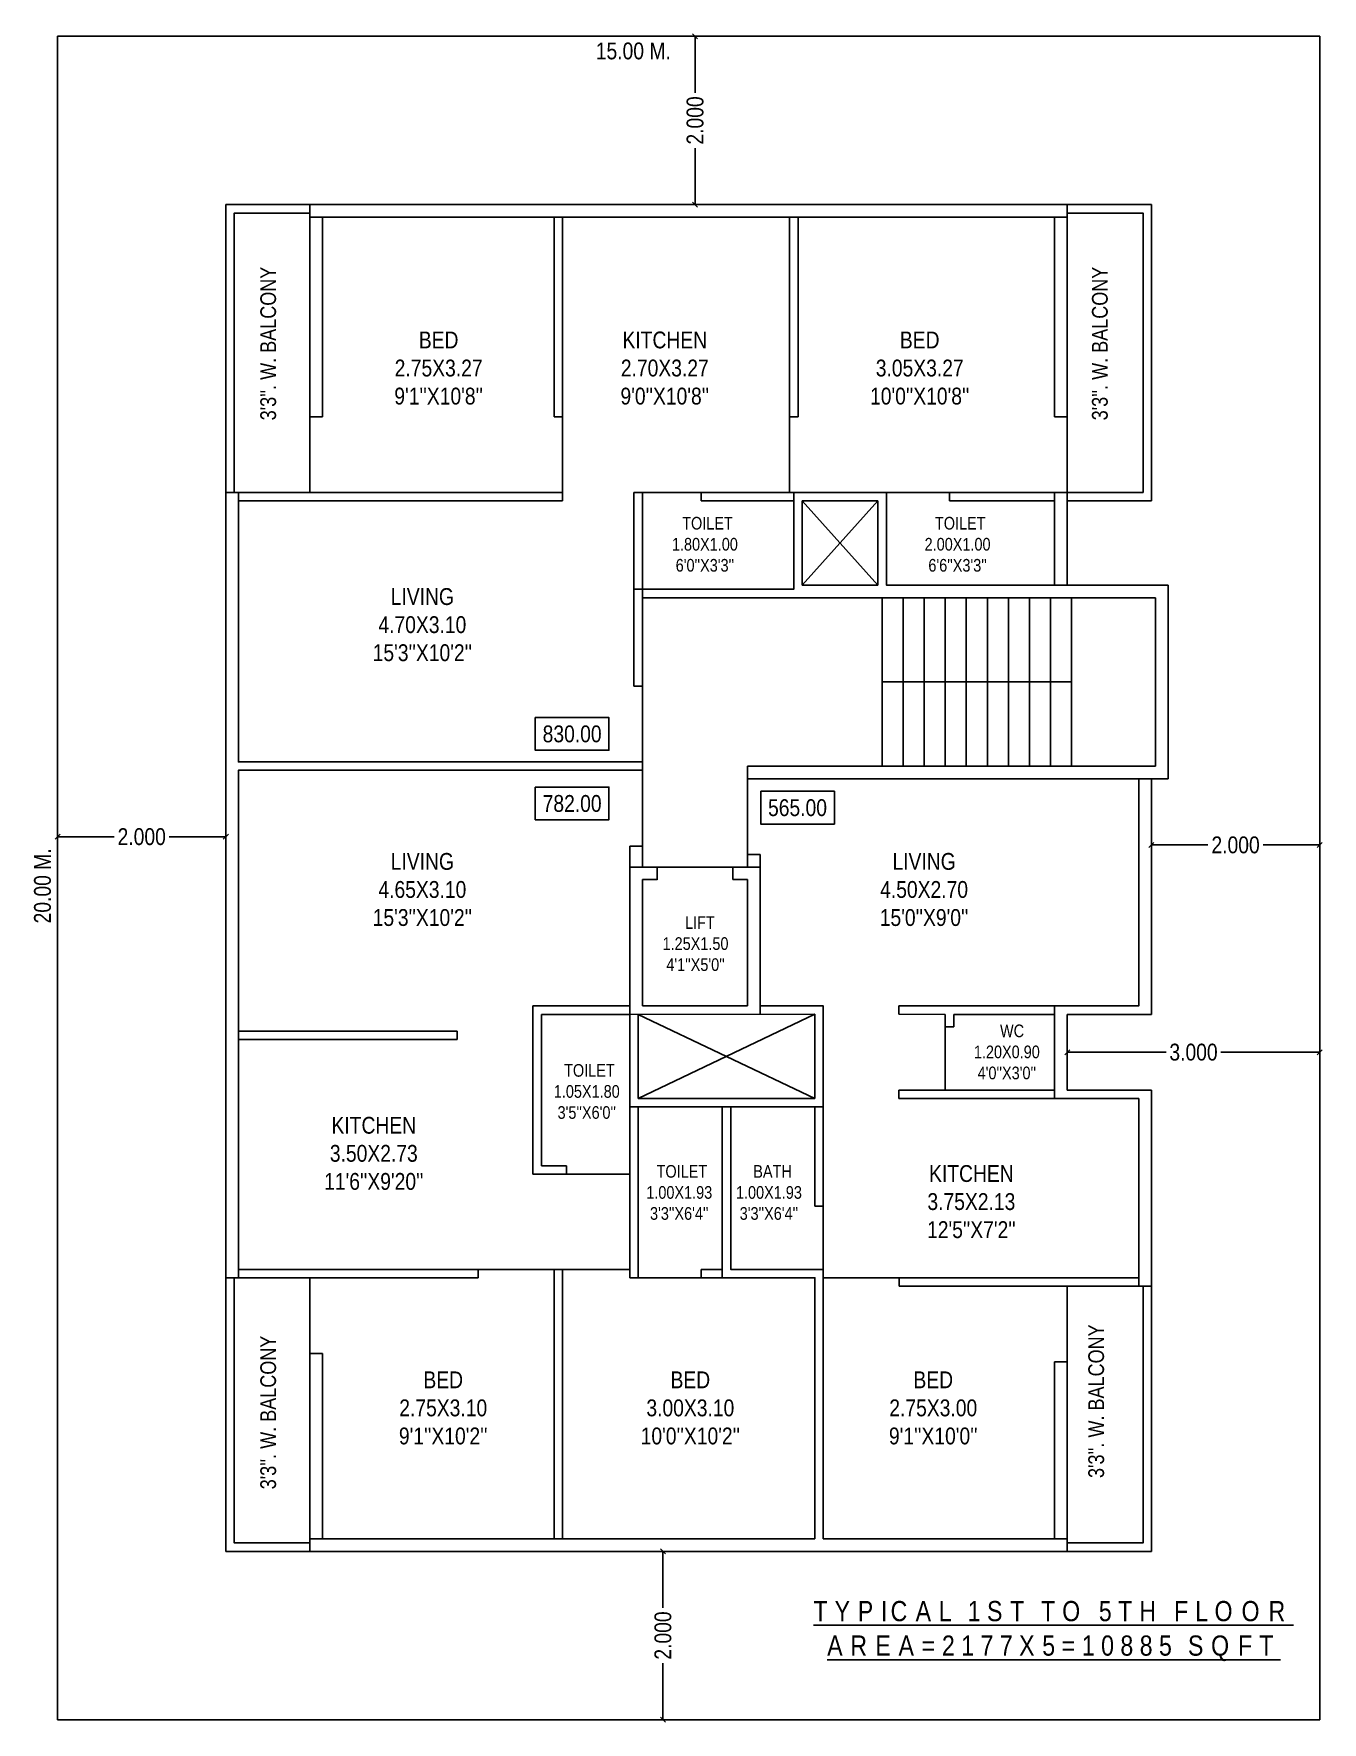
# Model space of a CAD drawing. Extents: x 3607.5 to 3622.8, y 1590.6 to 1610.6.
import ezdxf

# ---------------------------------------------------------------- set-up
doc = ezdxf.new("R2010")
doc.units = 0
doc.layers.get('0').update_dxf_attribs({"linetype": 'CONTINUOUS'})
doc.layers.get('DEFPOINTS').update_dxf_attribs({"linetype": 'CONTINUOUS'})
for name, color, linetype in [('DIM', 252, 'CONTINUOUS'), ('STAPS', 8, 'CONTINUOUS'), ('TXT', 51, 'CONTINUOUS'), ('WALL', 7, 'CONTINUOUS')]:
    doc.layers.add(name, color=color, linetype=linetype)
doc.styles.add('AN', font='ARIALN.TTF')
doc.dimstyles.new('DIM', dxfattribs={"dimtxt": 0.2, "dimasz": 0.06, "dimexe": 0.05, "dimexo": 0.3, "dimgap": 0.05, "dimtad": 0, "dimdec": 3, "dimlfac": -1, "dimzin": 1, "dimtxsty": 'AN', "dimblk1": 'OBLIQUE', "dimblk2": 'OBLIQUE', "dimsah": 1, "dimcen": 0.001, "dimse1": 1, "dimse2": 1, "dimclrd": 252, "dimclre": 256, "dimclrt": 1, "dimadec": 4, "dimazin": 3, "dimtfac": 1, "dimtdec": 3, "dimtofl": 0, "dimtmove": 0, "dimatfit": 3, "dimtolj": 1, "dimtzin": 1})

# ---------------------------------------------------------------- blocks, each defined once
blk = doc.blocks.new('_OBLIQUE')
at = {"color": 0, "linetype": 'BYBLOCK'}
blk.add_line((-0.5, -0.5), (0.5, 0.5), dxfattribs=at)
blk = doc.blocks.new('*D8')
at = {"color": 252}
for p, q in [((3619.768, 1598.539), (3620.942, 1598.539)), ((3622.768, 1598.539), (3621.594, 1598.539))]:
    blk.add_line(p, q, dxfattribs=at)
at = {"layer": 'DEFPOINTS', "color": 0}
for p in [(3619.768, 1598.539), (3622.768, 1598.539), (3622.768, 1598.539)]:
    blk.add_point(p, dxfattribs=at)
at = {"color": 252, "xscale": 0.06, "yscale": 0.06, "zscale": 0.06, "rotation": 180}
blk.add_blockref('_OBLIQUE', (3619.768, 1598.539), dxfattribs=at)
at = {"color": 252, "xscale": 0.06, "yscale": 0.06, "zscale": 0.06}
blk.add_blockref('_OBLIQUE', (3622.768, 1598.539), dxfattribs=at)
at = {"color": 1, "insert": (3621.268, 1598.539), "char_height": 0.2, "attachment_point": 5, "style": 'AN'}
blk.add_mtext('\\A1;3.000', dxfattribs=at)
blk = doc.blocks.new('*D9')
at = {"color": 252}
for p, q in [((3615.345, 1610.609), (3615.345, 1609.937)), ((3615.345, 1608.609), (3615.345, 1609.281))]:
    blk.add_line(p, q, dxfattribs=at)
at = {"layer": 'DEFPOINTS', "color": 0}
for p in [(3615.268, 1610.609), (3615.268, 1608.609), (3615.345, 1608.609)]:
    blk.add_point(p, dxfattribs=at)
at = {"color": 252, "xscale": 0.06, "yscale": 0.06, "zscale": 0.06}
for p, rotation in [((3615.345, 1610.609), 90), ((3615.345, 1608.609), 270)]:
    blk.add_blockref('_OBLIQUE', p, dxfattribs=dict(at, rotation=rotation))
at = {"color": 1, "insert": (3615.345, 1609.609), "char_height": 0.2, "attachment_point": 5, "rotation": 90, "style": 'AN'}
blk.add_mtext('\\A1;2.000', dxfattribs=at)
blk = doc.blocks.new('*D10')
at = {"color": 252}
for p, q in [((3607.768, 1601.099), (3608.44, 1601.099)), ((3609.768, 1601.099), (3609.096, 1601.099))]:
    blk.add_line(p, q, dxfattribs=at)
at = {"layer": 'DEFPOINTS', "color": 0}
for p in [(3607.768, 1601.158), (3609.768, 1601.158), (3609.768, 1601.099)]:
    blk.add_point(p, dxfattribs=at)
at = {"color": 252, "xscale": 0.06, "yscale": 0.06, "zscale": 0.06, "rotation": 180}
blk.add_blockref('_OBLIQUE', (3607.768, 1601.099), dxfattribs=at)
at = {"color": 252, "xscale": 0.06, "yscale": 0.06, "zscale": 0.06}
blk.add_blockref('_OBLIQUE', (3609.768, 1601.099), dxfattribs=at)
at = {"color": 1, "insert": (3608.768, 1601.099), "char_height": 0.2, "attachment_point": 5, "style": 'AN'}
blk.add_mtext('\\A1;2.000', dxfattribs=at)
blk = doc.blocks.new('*D11')
at = {"color": 252}
for p, q in [((3620.768, 1601.001), (3621.44, 1601.001)), ((3622.768, 1601.001), (3622.096, 1601.001))]:
    blk.add_line(p, q, dxfattribs=at)
at = {"layer": 'DEFPOINTS', "color": 0}
for p in [(3620.768, 1601.099), (3622.768, 1601.099), (3622.768, 1601.001)]:
    blk.add_point(p, dxfattribs=at)
at = {"color": 252, "xscale": 0.06, "yscale": 0.06, "zscale": 0.06, "rotation": 180}
blk.add_blockref('_OBLIQUE', (3620.768, 1601.001), dxfattribs=at)
at = {"color": 252, "xscale": 0.06, "yscale": 0.06, "zscale": 0.06}
blk.add_blockref('_OBLIQUE', (3622.768, 1601.001), dxfattribs=at)
at = {"color": 1, "insert": (3621.768, 1601.001), "char_height": 0.2, "attachment_point": 5, "style": 'AN'}
blk.add_mtext('\\A1;2.000', dxfattribs=at)
blk = doc.blocks.new('*D12')
at = {"color": 252}
for p, q in [((3614.963, 1592.609), (3614.963, 1591.937)), ((3614.963, 1590.609), (3614.963, 1591.281))]:
    blk.add_line(p, q, dxfattribs=at)
at = {"layer": 'DEFPOINTS', "color": 0}
for p in [(3615.029, 1592.609), (3614.963, 1590.609), (3615.029, 1590.609)]:
    blk.add_point(p, dxfattribs=at)
at = {"color": 252, "xscale": 0.06, "yscale": 0.06, "zscale": 0.06}
for p, rotation in [((3614.963, 1592.609), 90), ((3614.963, 1590.609), 270)]:
    blk.add_blockref('_OBLIQUE', p, dxfattribs=dict(at, rotation=rotation))
at = {"color": 1, "insert": (3614.963, 1591.609), "char_height": 0.2, "attachment_point": 5, "rotation": 90, "style": 'AN'}
blk.add_mtext('\\A1;2.000', dxfattribs=at)

msp = doc.modelspace()

# ---------------------------------------------------------------- linework, layer by layer
for p, q in [((3622.7679, 1610.6088), (3607.7679, 1610.6088)), ((3607.7679, 1610.6088), (3607.7679, 1590.6088)), ((3622.7679, 1590.6088), (3622.7679, 1610.6088)), ((3610.7675, 1608.6088), (3616.4679, 1608.6088)), ((3610.9175, 1606.0888), (3610.7675, 1606.0888)), ((3610.7675, 1606.0888), (3610.7675, 1605.1888)), ((3616.4679, 1606.0888), (3616.4679, 1605.1888)), ((3619.7679, 1606.0888), (3619.7679, 1605.1888)), ((3610.7675, 1605.1888), (3609.7679, 1605.1888)), ((3609.7679, 1605.0888), (3609.7679, 1605.0888)), ((3610.9175, 1605.1888), (3610.7675, 1605.1888)), ((3613.7679, 1605.0888), (3613.7679, 1605.1888)), ((3614.7179, 1605.1888), (3615.4179, 1605.1888)), ((3616.6179, 1605.0888), (3617.5179, 1604.0888)), ((3616.6179, 1604.0888), (3617.5179, 1605.0888)), ((3617.5179, 1605.0888), (3617.5179, 1604.0888)), ((3617.6179, 1605.1888), (3617.6179, 1604.0888)), ((3617.6179, 1605.1888), (3618.3679, 1605.1888)), ((3618.3679, 1605.1888), (3618.3679, 1605.0888)), ((3619.6179, 1605.0888), (3619.6179, 1604.0888)), ((3619.7679, 1605.0888), (3619.7679, 1604.0888)), ((3614.7179, 1602.8886), (3614.7179, 1601.9886)), ((3614.7179, 1600.9886), (3614.7179, 1601.8886)), ((3615.9679, 1600.8888), (3615.9679, 1601.7888)), ((3614.8929, 1600.5889), (3614.8929, 1600.7389)), ((3615.7929, 1600.5892), (3615.7929, 1600.7392)), ((3615.7929, 1600.5892), (3615.9679, 1600.5892)), ((3613.8179, 1597.0887), (3614.5679, 1597.0887)), ((3610.7679, 1594.9588), (3610.7679, 1595.8588)), ((3613.7679, 1595.9588), (3614.5679, 1595.9588)), ((3617.768, 1595.8588), (3616.8675, 1595.8588)), ((3619.7679, 1594.8588), (3619.7679, 1595.7588)), ((3607.7679, 1590.6088), (3622.7679, 1590.6088))]:
    msp.add_line(p, q)
at = {"color": 1}
for p, q in [((3609.7679, 1605.1888), (3609.7679, 1608.6088)), ((3609.7679, 1608.6088), (3610.7675, 1608.6088)), ((3609.8679, 1605.1888), (3609.8679, 1608.5088)), ((3609.8679, 1608.5088), (3610.7675, 1608.5088)), ((3619.7679, 1608.6088), (3620.7679, 1608.6088)), ((3619.7679, 1608.5088), (3620.6679, 1608.5088)), ((3620.6679, 1608.5088), (3620.6679, 1605.1888)), ((3620.7679, 1608.6088), (3620.7679, 1605.0888)), ((3619.7679, 1605.1888), (3620.6679, 1605.1888)), ((3620.7679, 1605.0888), (3619.7679, 1605.0888)), ((3609.7679, 1592.6088), (3609.7679, 1595.8588)), ((3609.8679, 1592.7088), (3609.8679, 1595.8588)), ((3620.6679, 1595.7588), (3620.6679, 1592.7088)), ((3620.7679, 1595.7588), (3620.7679, 1592.6088)), ((3610.7679, 1592.6088), (3609.7679, 1592.6088)), ((3610.7679, 1592.7088), (3609.8679, 1592.7088)), ((3619.7679, 1592.7088), (3620.6679, 1592.7088)), ((3619.7679, 1592.6088), (3620.7679, 1592.6088))]:
    msp.add_line(p, q, dxfattribs=at)
for points in [[(3614.7179, 1601.9886), (3614.7179, 1602.8886), (3614.6179, 1602.8886), (3614.6179, 1604.0388), (3616.5179, 1604.0388), (3616.5179, 1605.1888), (3617.6179, 1605.1888), (3617.6179, 1604.0888), (3619.6179, 1604.0888), (3619.6179, 1605.1888), (3620.6679, 1605.1888), (3620.6679, 1608.5088), (3619.7679, 1608.5088), (3619.7679, 1608.4588), (3610.7675, 1608.4588), (3610.7675, 1608.5088), (3609.8679, 1608.5088), (3609.8679, 1605.1888), (3609.9179, 1605.1888), (3609.9179, 1601.9886)], [(3614.5679, 1600.9886), (3614.7179, 1600.9886), (3614.7179, 1601.8886), (3609.9179, 1601.8886), (3609.9179, 1595.8588), (3609.8679, 1595.8588), (3609.8679, 1592.7088), (3610.7679, 1592.7088), (3610.7679, 1592.7588), (3616.7675, 1592.7588), (3616.7679, 1595.8588), (3615.6679, 1595.8588), (3615.6679, 1597.8888), (3614.5679, 1597.8888)], [(3616.1179, 1600.8888), (3615.9679, 1600.8888), (3615.9679, 1601.7888), (3620.6179, 1601.7888), (3620.6179, 1599.0888), (3619.6179, 1599.0888), (3619.6179, 1597.9888), (3620.6179, 1597.9888), (3620.6179, 1595.7588), (3620.6679, 1595.7588), (3620.6679, 1592.8076), (3620.6679, 1592.7088), (3619.7679, 1592.7088), (3619.7679, 1592.7588), (3616.8675, 1592.7588), (3616.8675, 1595.9588), (3615.7679, 1595.9588), (3615.7681, 1597.8889), (3616.8675, 1597.8889), (3616.8675, 1599.0891), (3616.1179, 1599.0891)]]:
    msp.add_lwpolyline(points, close=True)
at = {"layer": 'DIM', "color": 0}
for p, q in [((3610.7675, 1606.0888), (3610.7675, 1608.6088)), ((3610.9175, 1606.0888), (3610.9175, 1608.4588)), ((3613.6679, 1592.7588), (3610.9179, 1592.7588))]:
    msp.add_line(p, q, dxfattribs=at)
at = {"layer": 'DIM'}
for p, q in [((3617.5679, 1603.9388), (3617.5679, 1601.9388)), ((3617.8179, 1603.9388), (3617.8179, 1601.9388)), ((3618.0679, 1603.9388), (3618.0679, 1601.9388)), ((3618.3179, 1603.9388), (3618.3179, 1601.9388)), ((3618.5679, 1603.9388), (3618.5679, 1601.9388)), ((3618.8179, 1603.9388), (3618.8179, 1601.9388)), ((3619.0679, 1603.9388), (3619.0679, 1601.9388)), ((3619.3179, 1603.9388), (3619.3179, 1601.9388)), ((3619.5679, 1603.9388), (3619.5679, 1601.9388)), ((3619.8179, 1603.9388), (3619.8179, 1601.9388)), ((3619.8179, 1602.9388), (3617.5679, 1602.9388)), ((3614.6679, 1597.9893), (3616.7675, 1598.9891)), ((3614.6679, 1598.989), (3616.7675, 1597.9891)), ((3618.3179, 1598.8388), (3618.3179, 1598.0888))]:
    msp.add_line(p, q, dxfattribs=at)
at = {"layer": 'STAPS', "color": 1, "linetype": 'CONTINUOUS'}
for p, q in [((3613.7679, 1606.0888), (3613.7679, 1605.1888)), ((3612.7679, 1595.9588), (3613.6679, 1595.9588)), ((3614.6679, 1595.8589), (3615.4179, 1595.8589))]:
    msp.add_line(p, q, dxfattribs=at)
at = {"layer": 'STAPS', "color": 0, "linetype": 'CONTINUOUS'}
for p, q in [((3615.4179, 1605.0888), (3616.5179, 1605.0888)), ((3616.6179, 1605.0888), (3617.5179, 1605.0888)), ((3618.3679, 1605.0888), (3619.6179, 1605.0888)), ((3614.6179, 1602.8886), (3614.7179, 1602.8886)), ((3609.9179, 1601.9886), (3614.7179, 1601.9886)), ((3609.9179, 1601.8886), (3614.7179, 1601.8886)), ((3615.9679, 1601.9386), (3620.8179, 1601.9386)), ((3614.5679, 1600.9886), (3614.7179, 1600.9886)), ((3613.4179, 1599.0886), (3614.5679, 1599.0887)), ((3613.5179, 1598.9886), (3614.5679, 1598.9887)), ((3609.9179, 1598.7886), (3612.5179, 1598.7886)), ((3609.9179, 1598.6886), (3612.5179, 1598.6886)), ((3609.7679, 1595.8588), (3612.7679, 1595.8588)), ((3609.9179, 1595.9588), (3612.7679, 1595.9588)), ((3613.6679, 1595.9588), (3613.7679, 1595.9588)), ((3610.7679, 1594.9588), (3610.9179, 1594.9588))]:
    msp.add_line(p, q, dxfattribs=at)
at = {"layer": 'STAPS', "color": 1, "linetype": 'CONTINUOUS'}
for points in [[(3613.4454, 1602.5153), (3614.321, 1602.5153), (3614.321, 1602.1269), (3613.4454, 1602.1269)], [(3613.4454, 1601.6885), (3614.321, 1601.6885), (3614.321, 1601.3002), (3613.4454, 1601.3002)], [(3616.124, 1601.6385), (3616.9996, 1601.6385), (3616.9996, 1601.2502), (3616.124, 1601.2502)]]:
    msp.add_lwpolyline(points, close=True, dxfattribs=at)
at = {"layer": 'WALL', "linetype": 'CONTINUOUS'}
for p, q in [((3610.9175, 1608.4588), (3613.6679, 1608.4588)), ((3613.6679, 1606.0888), (3613.6679, 1608.4588)), ((3613.7679, 1608.4588), (3616.4679, 1608.4588)), ((3613.7679, 1606.0888), (3613.7679, 1608.4588)), ((3616.4679, 1608.6088), (3619.7679, 1608.6088)), ((3616.4679, 1608.4588), (3616.4679, 1606.0888)), ((3616.5679, 1608.4588), (3619.6179, 1608.4588)), ((3616.5679, 1608.4588), (3616.5679, 1606.0888)), ((3619.6179, 1608.4588), (3619.6179, 1606.0888)), ((3619.7679, 1608.6088), (3619.7679, 1606.0888)), ((3613.7679, 1606.0888), (3613.6679, 1606.0888)), ((3616.4679, 1606.0888), (3616.5679, 1606.0888)), ((3619.6179, 1606.0888), (3619.7679, 1606.0888)), ((3609.7679, 1605.1888), (3609.7679, 1601.8886)), ((3613.7679, 1605.0888), (3609.9179, 1605.0888)), ((3609.9179, 1605.0888), (3609.9179, 1601.9886)), ((3613.7679, 1605.1888), (3610.9175, 1605.1888)), ((3614.7179, 1605.1888), (3614.6179, 1605.1888)), ((3614.6179, 1605.1888), (3614.6179, 1602.8886)), ((3614.7179, 1605.1888), (3614.7179, 1602.8886)), ((3615.4179, 1605.1888), (3615.4179, 1605.0888)), ((3615.4179, 1605.1888), (3617.6179, 1605.1888)), ((3616.5179, 1605.1888), (3616.5179, 1604.0388)), ((3616.6179, 1605.0888), (3616.6179, 1604.0888)), ((3618.3679, 1605.1888), (3619.7679, 1605.1888)), ((3619.7679, 1605.1888), (3619.7679, 1605.0888)), ((3616.5179, 1604.0388), (3614.7179, 1604.0388)), ((3617.5179, 1604.0888), (3616.6179, 1604.0888)), ((3620.9679, 1604.0888), (3617.6179, 1604.0888)), ((3620.9679, 1604.0888), (3620.9679, 1601.7888)), ((3620.8179, 1603.9388), (3614.7179, 1603.9388)), ((3620.8179, 1603.9388), (3620.8179, 1601.9386)), ((3609.7679, 1595.8588), (3609.7679, 1601.8886)), ((3609.9179, 1598.7886), (3609.9179, 1601.8886)), ((3614.7179, 1601.9886), (3614.7179, 1601.8886)), ((3615.9679, 1601.9387), (3615.9679, 1601.7888)), ((3620.7679, 1601.7888), (3615.9679, 1601.7888)), ((3620.6179, 1601.7888), (3620.6179, 1599.0888)), ((3620.7679, 1601.7888), (3620.7679, 1598.9888)), ((3620.9679, 1601.7888), (3620.7679, 1601.7888)), ((3614.5679, 1600.9886), (3614.5679, 1599.089)), ((3614.7179, 1600.9886), (3614.7179, 1600.739)), ((3615.9679, 1600.8888), (3615.9679, 1600.7391)), ((3616.1179, 1600.8888), (3615.9679, 1600.8888)), ((3616.1179, 1600.8888), (3616.1179, 1598.9891)), ((3616.1179, 1600.7391), (3614.5678, 1600.739)), ((3614.8929, 1600.589), (3614.7179, 1600.589)), ((3614.7179, 1600.589), (3614.7179, 1599.089)), ((3615.9679, 1600.5891), (3615.9679, 1599.089)), ((3613.4179, 1599.0888), (3613.4179, 1597.0887)), ((3613.5179, 1599.0888), (3613.5179, 1599.0886)), ((3613.5179, 1598.9886), (3613.5179, 1597.189)), ((3614.5679, 1599.089), (3614.5679, 1595.9589)), ((3616.7675, 1598.9891), (3614.5679, 1598.989)), ((3614.6679, 1598.989), (3614.6679, 1597.9893)), ((3615.9679, 1599.0891), (3614.7179, 1599.089)), ((3616.8675, 1599.0891), (3616.1179, 1599.0891)), ((3616.6925, 1599.0888), (3616.6925, 1599.0891)), ((3616.7675, 1598.9891), (3616.7675, 1597.9891)), ((3616.8675, 1599.0891), (3616.8675, 1597.8888)), ((3620.6179, 1599.0888), (3617.7675, 1599.0891)), ((3617.7675, 1599.0891), (3617.7675, 1598.9891)), ((3618.3179, 1598.9888), (3617.7675, 1598.9891)), ((3618.3179, 1598.9888), (3618.3179, 1598.8388)), ((3618.3179, 1598.9888), (3618.3179, 1598.9888)), ((3618.4179, 1598.9888), (3618.4179, 1598.8388)), ((3619.6179, 1598.9888), (3618.4179, 1598.9888)), ((3619.6179, 1598.9888), (3619.6179, 1598.0888)), ((3619.7679, 1598.9888), (3619.7679, 1598.0888)), ((3620.7679, 1598.9888), (3619.7679, 1598.9888)), ((3612.5179, 1598.7888), (3612.5179, 1598.6886)), ((3618.3179, 1598.8388), (3618.4179, 1598.8388)), ((3609.9179, 1595.9588), (3609.9179, 1598.6886)), ((3616.7675, 1597.9891), (3614.6679, 1597.9893)), ((3617.7675, 1598.0888), (3619.6179, 1598.0888)), ((3617.7675, 1598.0888), (3617.7675, 1597.9888)), ((3617.7675, 1597.9888), (3620.6179, 1597.9888)), ((3619.7679, 1598.0888), (3620.7679, 1598.0888)), ((3620.6179, 1597.9888), (3620.6179, 1595.8588)), ((3620.7679, 1598.0888), (3620.7679, 1595.7588)), ((3614.5679, 1597.8889), (3616.8675, 1597.8888)), ((3614.6679, 1597.8889), (3614.6679, 1595.8589)), ((3615.6679, 1597.8888), (3615.6679, 1595.9588)), ((3615.7679, 1597.8888), (3615.7679, 1595.9588)), ((3616.7675, 1597.8888), (3616.7675, 1596.7088)), ((3616.8675, 1597.9388), (3616.8675, 1597.9388)), ((3616.8675, 1597.8888), (3616.8675, 1596.7088)), ((3613.8179, 1597.189), (3613.5179, 1597.189)), ((3613.8179, 1597.189), (3613.8179, 1597.0887)), ((3613.4179, 1597.0887), (3613.8179, 1597.0887)), ((3616.7675, 1596.7088), (3616.8675, 1596.7088)), ((3612.7679, 1595.8588), (3612.7679, 1595.9588)), ((3613.6679, 1592.7588), (3613.6679, 1595.9588)), ((3613.7679, 1592.7588), (3613.7679, 1595.9588)), ((3614.5679, 1595.8589), (3614.5679, 1595.9589)), ((3614.5679, 1595.8589), (3614.6679, 1595.8589)), ((3615.6679, 1595.9588), (3615.4179, 1595.9589)), ((3615.4179, 1595.9589), (3615.4179, 1595.8589)), ((3615.4179, 1595.8589), (3616.7675, 1595.8588)), ((3616.8675, 1595.9588), (3615.7679, 1595.9588)), ((3616.7675, 1595.8588), (3616.7675, 1592.7588)), ((3616.8675, 1595.9588), (3616.8675, 1592.7588)), ((3620.6179, 1595.8588), (3617.768, 1595.8588)), ((3617.768, 1595.7588), (3617.768, 1595.8588)), ((3617.768, 1595.7588), (3620.7679, 1595.7588)), ((3610.7679, 1592.6088), (3610.7679, 1594.9588)), ((3610.9179, 1592.7588), (3610.9179, 1594.9588)), ((3619.6179, 1594.8588), (3619.6179, 1592.7588)), ((3619.6179, 1594.8588), (3619.7679, 1594.8588)), ((3619.7679, 1594.8588), (3619.7679, 1592.6088)), ((3618.268, 1592.6088), (3610.7679, 1592.6088)), ((3616.7675, 1592.7588), (3613.7679, 1592.7588)), ((3616.8675, 1592.7588), (3619.6179, 1592.7588)), ((3618.268, 1592.6088), (3619.7679, 1592.6088))]:
    msp.add_line(p, q, dxfattribs=at)
at = {"layer": 'WALL', "color": 1, "linetype": 'CONTINUOUS'}
msp.add_line((3616.8675, 1596.7088), (3616.8675, 1595.9588), dxfattribs=at)

# ---------------------------------------------------------------- texts
at = {"color": 7, "linetype": 'BYBLOCK', "char_height": 0.24, "width": 7.911176, "attachment_point": 8, "style": 'AN'}
for s, insert in [('{\\T1.5;\\LTYPICAL 1ST TO 5TH FLOOR}', (3619.6043, 1591.7758)), ('{\\T1.5;\\LAREA=2177X5=10885 SQFT}', (3619.6082, 1591.3037))]:
    msp.add_mtext(s, dxfattribs=dict(at, insert=insert))
at = {"layer": 'TXT', "linetype": 'BYBLOCK', "char_height": 0.2, "width": 1.331481, "attachment_point": 8, "style": 'AN'}
for s, insert in [('15.00 M.', (3614.6102, 1610.3322)), ('830.00', (3613.8832, 1602.2183)), ('782.00', (3613.8832, 1601.3916)), ('565.00', (3616.5618, 1601.3416))]:
    msp.add_mtext(s, dxfattribs=dict(at, insert=insert))
at = {"layer": 'TXT', "linetype": 'BYBLOCK', "insert": (3607.6909, 1600.5153), "char_height": 0.2, "width": 1.331481, "attachment_point": 8, "rotation": 90, "style": 'AN'}
msp.add_mtext('20.00 M.', dxfattribs=at)
at = {"layer": 'WALL', "char_height": 0.187, "width": 3.232385, "attachment_point": 8, "rotation": 90, "style": 'AN'}
for insert in [(3610.3671, 1606.9589), (3620.2508, 1606.9589), (3620.2073, 1594.3931), (3610.3671, 1594.2588)]:
    msp.add_mtext("3'3''. W. BALCONY", dxfattribs=dict(at, insert=insert))
at = {"layer": 'WALL', "attachment_point": 8, "style": 'AN'}
for s, insert, char_height, width in [("BED\\P2.75X3.27\\P9'1''X10'8''", (3612.2968, 1606.2314), 0.2, 2.471721), ("KITCHEN\\P2.70X3.27\\P9'0''X10'8''", (3614.9845, 1606.2314), 0.2, 2.471721), ("BED\\P3.05X3.27\\P10'0''X10'8''", (3618.0141, 1606.2314), 0.2, 2.471721), ("{\\FArial Narrow;\\W1.28571; }TOILET\\P1.80X1.00\\P6'0''X3'3''", (3615.4613, 1604.2468), 0.15, 3.546711), ("{\\FArial Narrow;\\W1.33333; }TOILET\\P2.00X1.00\\P6'6''X3'3''", (3618.4642, 1604.2468), 0.15, 3.546711), ("LIVING\\P4.70X3.10\\P15'3''X10'2''", (3612.1033, 1603.1827), 0.2, 2.471721), ("LIVING\\P4.65X3.10\\P15'3''X10'2''", (3612.1033, 1600.0363), 0.2, 2.471721), ("LIVING\\P4.50X2.70\\P15'0''X9'0''", (3618.066, 1600.0363), 0.2, 2.471721), ("{\\FArial Narrow;\\W2.16667; }LIFT\\P1.25X1.50\\P4'1''X5'0''", (3615.3498, 1599.5024), 0.15, 3.546711), ("{\\FArial Narrow;\\W2.59524; }WC\\P1.20X0.90\\P4'0''X3'0''", (3619.0495, 1598.2154), 0.15, 3.306711), ("{\\FArial Narrow;\\W1.30952; }TOILET\\P1.05X1.80\\P3'5''X6'0''", (3614.0573, 1597.7458), 0.15, 3.546711), ("KITCHEN\\P3.50X2.73\\P11'6''X9'20''", (3611.5262, 1596.9014), 0.2, 2.471721), ("{\\FArial Narrow;\\W1.30952; }TOILET\\P1.00X1.93\\P3'3''X6'4''", (3615.1564, 1596.5461), 0.15, 3.546711), ("{\\FArial Narrow;\\W1.80952; }BATH\\P1.00X1.93\\P3'3''X6'4''", (3616.2221, 1596.546), 0.15, 3.296711), ("KITCHEN\\P3.75X2.13\\P12'5''X7'2''", (3618.6279, 1596.3282), 0.2, 2.471721), ("BED\\P2.75X3.10\\P9'1''X10'2''", (3612.3513, 1593.8771), 0.2, 2.021721), ("BED\\P3.00X3.10\\P10'0''X10'2''", (3615.2882, 1593.8771), 0.2, 2.021721), ("BED\\P2.75X3.00\\P9'1''X10'0''", (3618.175, 1593.8771), 0.2, 2.021721)]:
    msp.add_mtext(s, dxfattribs=dict(at, insert=insert, char_height=char_height, width=width))

# ---------------------------------------------------------------- dimensions: what is measured, and where the dimension line sits
for base, p1, p2, angle, picture, middle in [((3615.3452, 1608.6088), (3615.2679, 1610.6088), (3615.2679, 1608.6088), 90, '*D9', (3615.3452, 1609.6088)), ((3609.7679, 1601.0991), (3607.7679, 1601.158), (3609.7679, 1601.158), 0, '*D10', (3608.7679, 1601.0991)), ((3622.7679, 1601.001), (3620.7679, 1601.0991), (3622.7679, 1601.0991), 0, '*D11', (3621.7679, 1601.001)), ((3622.7679, 1598.5388), (3619.7679, 1598.5388), (3622.7679, 1598.5388), 0, '*D8', (3621.2679, 1598.5388)), ((3614.9629, 1590.6088), (3615.0294, 1592.6088), (3615.0294, 1590.6088), 90, '*D12', (3614.9629, 1591.6088))]:
    dim = msp.add_linear_dim(base=base, p1=p1, p2=p2, angle=angle, dimstyle='DIM')
    dim.commit()
    dim.dimension.update_dxf_attribs({"geometry": picture, "text_midpoint": middle})

doc.saveas('drawing.dxf')
